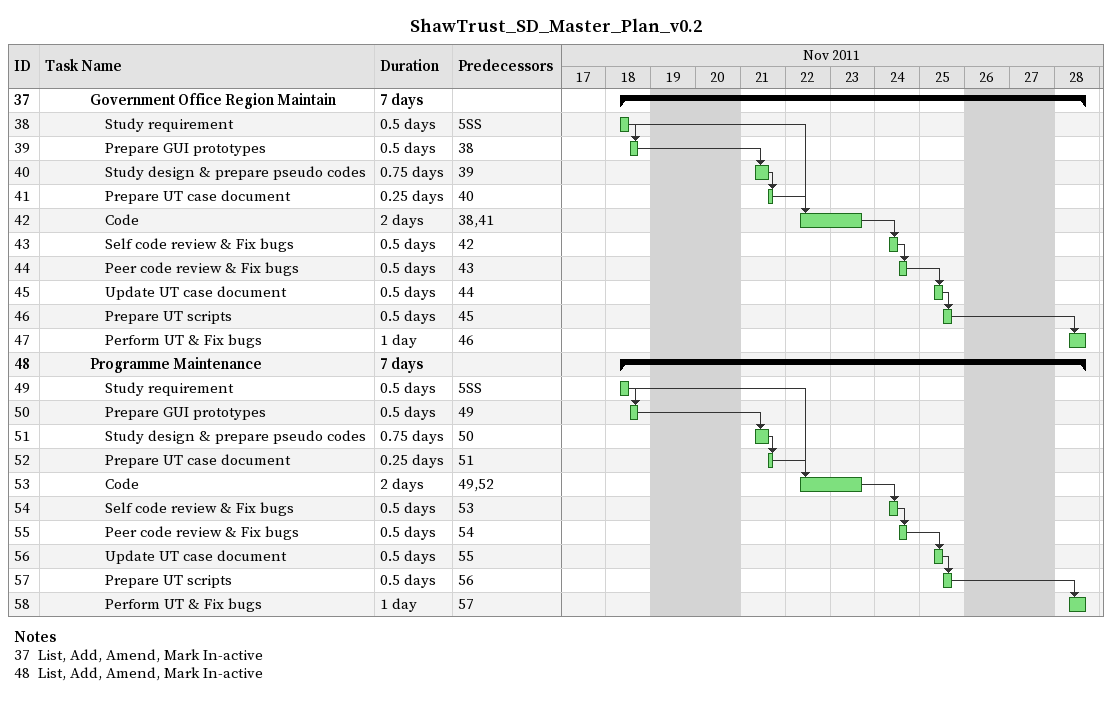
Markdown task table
ShawTrust_SD_Master_Plan_v0.2

| ID | Level | Task | Duration | Start | Finish | Predecessors |
|---|---|---|---|---|---|---|
| 37 | 4 | **Government Office Region Maintain** | 7d | 2011-11-18 | 2011-11-28 |  |
| 38 | 5 | Study requirement | 0.5d | 2011-11-18 | 2011-11-18 | 5SS |
| 39 | 5 | Prepare GUI prototypes | 0.5d | 2011-11-18 | 2011-11-18 | 38 |
| 40 | 5 | Study design & prepare pseudo codes | 0.75d | 2011-11-21 | 2011-11-21 | 39 |
| 41 | 5 | Prepare UT case document | 0.25d | 2011-11-21 | 2011-11-21 | 40 |
| 42 | 5 | Code | 2d | 2011-11-22 | 2011-11-23 | 38, 41 |
| 43 | 5 | Self code review & Fix bugs | 0.5d | 2011-11-24 | 2011-11-24 | 42 |
| 44 | 5 | Peer code review & Fix bugs | 0.5d | 2011-11-24 | 2011-11-24 | 43 |
| 45 | 5 | Update UT case document | 0.5d | 2011-11-25 | 2011-11-25 | 44 |
| 46 | 5 | Prepare UT scripts | 0.5d | 2011-11-25 | 2011-11-25 | 45 |
| 47 | 5 | Perform UT & Fix bugs | 1d | 2011-11-28 | 2011-11-28 | 46 |
| 48 | 4 | **Programme Maintenance** | 7d | 2011-11-18 | 2011-11-28 |  |
| 49 | 5 | Study requirement | 0.5d | 2011-11-18 | 2011-11-18 | 5SS |
| 50 | 5 | Prepare GUI prototypes | 0.5d | 2011-11-18 | 2011-11-18 | 49 |
| 51 | 5 | Study design & prepare pseudo codes | 0.75d | 2011-11-21 | 2011-11-21 | 50 |
| 52 | 5 | Prepare UT case document | 0.25d | 2011-11-21 | 2011-11-21 | 51 |
| 53 | 5 | Code | 2d | 2011-11-22 | 2011-11-23 | 49, 52 |
| 54 | 5 | Self code review & Fix bugs | 0.5d | 2011-11-24 | 2011-11-24 | 53 |
| 55 | 5 | Peer code review & Fix bugs | 0.5d | 2011-11-24 | 2011-11-24 | 54 |
| 56 | 5 | Update UT case document | 0.5d | 2011-11-25 | 2011-11-25 | 55 |
| 57 | 5 | Prepare UT scripts | 0.5d | 2011-11-25 | 2011-11-25 | 56 |
| 58 | 5 | Perform UT & Fix bugs | 1d | 2011-11-28 | 2011-11-28 | 57 |

Notes
- 37: List, Add, Amend, Mark In-active
- 48: List, Add, Amend, Mark In-active
